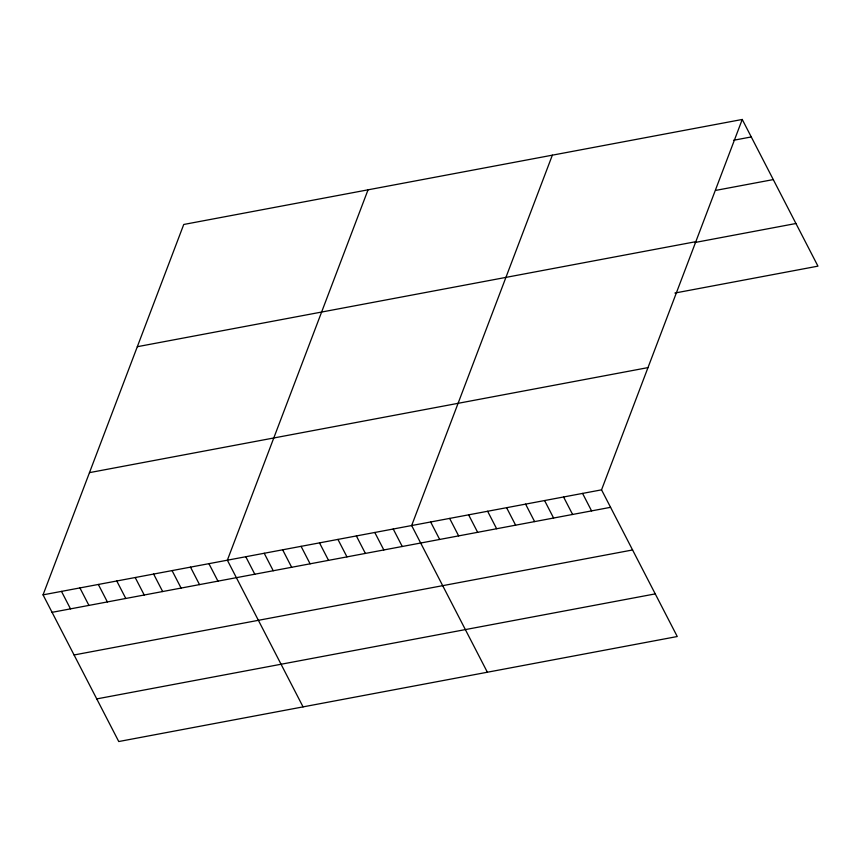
<?xml version="1.0" encoding="UTF-8"?>
<svg xmlns="http://www.w3.org/2000/svg" width="861" height="861" viewBox="0 0 861 861"><rect width="100%" height="100%" fill="white"/><g stroke="black" fill="none" stroke-linecap="round" stroke-linejoin="round"><path stroke-width="1.29" d="M742.247 119.464L601.548 489.844L677.252 636.527L118.753 741.536L43.05 594.854L183.748 224.473L742.247 119.464L817.95 266.146L674.895 293.041M368.045 189.818L227.358 560.199L303.061 706.881M552.353 155.163L411.655 525.544L487.369 672.226M733.54 140.278L751.266 136.942M716.298 190.292L773.275 179.583M137.319 346.703L695.817 241.683M694.666 242.554L795.941 223.505M89.479 472.635L647.978 367.615M43.05 594.854L601.548 489.844M52.069 612.332L610.567 507.323M74.078 654.973L632.577 549.964M96.755 698.906L655.253 593.886M582.563 493.407L591.582 510.896M563.568 496.98L572.597 514.458M544.582 500.553L553.601 518.031M525.597 504.126L534.616 521.605M506.602 507.699L515.621 525.178M487.617 511.262L496.636 528.74M468.621 514.835L477.651 532.313M449.636 518.408L458.655 535.886M430.651 521.981L439.67 539.46M393.229 529.009L402.248 546.487M374.793 532.475L383.823 549.953M356.368 535.94L365.387 553.419M337.932 539.406L346.961 556.884M319.506 542.871L328.525 560.35M301.081 546.337L310.1 563.815M282.645 549.802L291.664 567.281M264.219 553.268L273.238 570.746M245.783 556.733L254.802 574.212M208.922 563.664L217.951 581.143M190.496 567.13L199.515 584.608M172.06 570.595L181.09 588.074M153.635 574.061L162.654 591.539M135.199 577.527L144.228 595.005M116.773 580.992L125.792 598.47M98.337 584.458L107.367 601.936M79.912 587.923L88.931 605.401M61.475 591.389L70.505 608.867"/></g></svg>
